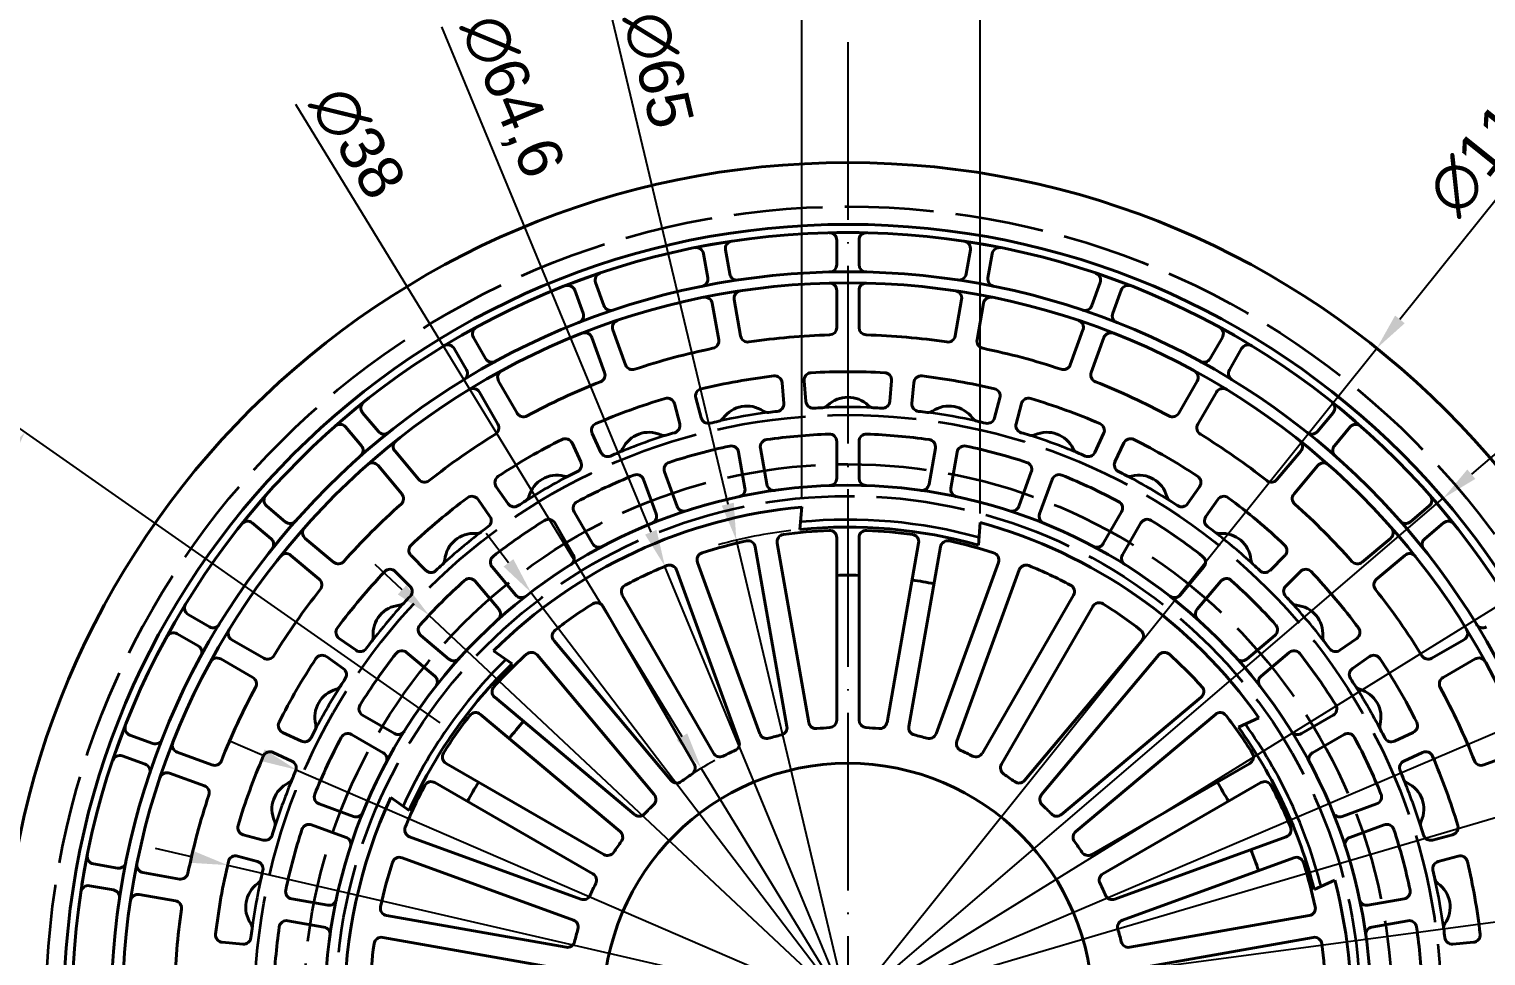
# Model space of a CAD drawing. Header units: millimetres. Extents: x 3180 to 3591, y 1531 to 1821.
# Drawn here: x 3435.6 to 3534, y 1693.2 to 1755.8 of the extents above; entities that cross this region are included whole.
import ezdxf

# ---------------------------------------------------------------- set-up
doc = ezdxf.new("R2010")
doc.units = ezdxf.units.MM
doc.linetypes.add('ACAD_ISO02W100', pattern=[15, 12, -3])
doc.linetypes.add('ACAD_ISO04W100', pattern=[30, 24, -3, 0, -3])
for name, color, linetype, lineweight in [('AM_0', 7, 'Continuous', 40), ('AM_4', 1, 'ACAD_ISO04W100', 25), ('AM_5', 3, 'Continuous', 25), ('AM_7', 4, 'Continuous', 35), ('AM_8', 40, 'ACAD_ISO02W100', 35)]:
    doc.layers.add(name, color=color, linetype=linetype, lineweight=lineweight)
doc.styles.get("Standard").update_dxf_attribs({"font": 'arial.ttf'})
doc.dimstyles.new('ISO-25', dxfattribs={"dimtxt": 3, "dimasz": 2.5, "dimexe": 1.25, "dimexo": 0.625, "dimtad": 1, "dimtxsty": 'Standard', "dimcen": 2.5, "dimadec": 0, "dimazin": 0, "dimtfac": 1, "dimtmove": 0, "dimatfit": 3, "dimfxl": 1, "dimarcsym": 0})

# ---------------------------------------------------------------- blocks, each defined once
blk = doc.blocks.new('*D16')
at = {"layer": 'AM_5', "color": 0, "lineweight": -2}
for p, q in [((3543.353, 1755.124), (3528.158, 1736.161)), ((3455.15, 1645.054), (3526.594, 1734.21)), ((3453.587, 1643.103), (3452.023, 1641.153))]:
    blk.add_line(p, q, dxfattribs=at)
at = {"layer": 'AM_5', "color": 0}
for points in [[(3527.832, 1736.422), (3528.483, 1735.901), (3526.594, 1734.21)], [(3453.261, 1643.364), (3453.912, 1642.843), (3455.15, 1645.054)]]:
    blk.add_solid(points, dxfattribs=at)
at = {"layer": 'Defpoints', "color": 0}
for p in [(3526.594, 1734.21), (3455.15, 1645.054)]:
    blk.add_point(p, dxfattribs=at)
at = {"layer": 'AM_5', "color": 0, "insert": (3536.108, 1750.043), "char_height": 3, "attachment_point": 5, "rotation": 51.29332}
blk.add_mtext('∅114,25', dxfattribs=at)
blk = doc.blocks.new('*D17')
at = {"layer": 'AM_5', "color": 0, "lineweight": -2}
for p, q in [((3548.47, 1738.975), (3532.982, 1725.707)), ((3450.66, 1655.184), (3531.084, 1724.081)), ((3448.762, 1653.557), (3446.863, 1651.931))]:
    blk.add_line(p, q, dxfattribs=at)
at = {"layer": 'AM_5', "color": 0}
for points in [[(3532.711, 1726.024), (3533.254, 1725.391), (3531.084, 1724.081)], [(3448.491, 1653.874), (3449.033, 1653.241), (3450.66, 1655.184)]]:
    blk.add_solid(points, dxfattribs=at)
at = {"layer": 'Defpoints', "color": 0}
for p in [(3531.084, 1724.081), (3450.66, 1655.184)]:
    blk.add_point(p, dxfattribs=at)
at = {"layer": 'AM_5', "color": 0, "insert": (3541.298, 1736.093), "char_height": 3, "attachment_point": 5, "rotation": 40.58606}
blk.add_mtext('∅105,9', dxfattribs=at)
blk = doc.blocks.new('*D18')
at = {"layer": 'AM_5', "color": 0, "lineweight": -2}
for p, q in [((3555.195, 1729.475), (3537.544, 1718.542)), ((3446.326, 1662.039), (3535.419, 1717.225)), ((3444.2, 1660.723), (3442.075, 1659.406))]:
    blk.add_line(p, q, dxfattribs=at)
at = {"layer": 'AM_5', "color": 0}
for points in [[(3537.324, 1718.896), (3537.763, 1718.187), (3535.419, 1717.225)], [(3443.981, 1661.077), (3444.42, 1660.369), (3446.326, 1662.039)]]:
    blk.add_solid(points, dxfattribs=at)
at = {"layer": 'Defpoints', "color": 0}
for p in [(3535.419, 1717.225), (3446.326, 1662.039)]:
    blk.add_point(p, dxfattribs=at)
at = {"layer": 'AM_5', "color": 0, "insert": (3547.666, 1727.725), "char_height": 3, "attachment_point": 5, "rotation": 31.77487}
blk.add_mtext('∅104,8', dxfattribs=at)
blk = doc.blocks.new('*D19')
at = {"layer": 'AM_5', "color": 0, "lineweight": -2}
for p, q in [((3558.87, 1718.598), (3538.942, 1710.109)), ((3445.102, 1670.135), (3536.642, 1709.129)), ((3442.802, 1669.155), (3440.502, 1668.176))]:
    blk.add_line(p, q, dxfattribs=at)
at = {"layer": 'AM_5', "color": 0}
for points in [[(3538.779, 1710.493), (3539.106, 1709.726), (3536.642, 1709.129)], [(3442.638, 1669.539), (3442.965, 1668.772), (3445.102, 1670.135)]]:
    blk.add_solid(points, dxfattribs=at)
at = {"layer": 'Defpoints', "color": 0}
for p in [(3536.642, 1709.129), (3445.102, 1670.135)]:
    blk.add_point(p, dxfattribs=at)
at = {"layer": 'AM_5', "color": 0, "insert": (3552.228, 1718.461), "char_height": 3, "attachment_point": 5, "rotation": 23.07293}
blk.add_mtext('∅99,5', dxfattribs=at)
blk = doc.blocks.new('*D20')
at = {"layer": 'AM_5', "color": 0, "lineweight": -2}
for p, q in [((3560.388, 1710.103), (3540.275, 1704.18)), ((3443.868, 1675.791), (3537.876, 1703.474)), ((3441.47, 1675.084), (3439.071, 1674.378))]:
    blk.add_line(p, q, dxfattribs=at)
at = {"layer": 'AM_5', "color": 0}
for points in [[(3540.157, 1704.58), (3540.392, 1703.78), (3537.876, 1703.474)], [(3441.352, 1675.484), (3441.587, 1674.685), (3443.868, 1675.791)]]:
    blk.add_solid(points, dxfattribs=at)
at = {"layer": 'Defpoints', "color": 0}
for p in [(3537.876, 1703.474), (3443.868, 1675.791)]:
    blk.add_point(p, dxfattribs=at)
at = {"layer": 'AM_5', "color": 0, "insert": (3555.526, 1711.007), "char_height": 3, "attachment_point": 5, "rotation": 16.4084}
blk.add_mtext('∅98', dxfattribs=at)
blk = doc.blocks.new('*D21')
at = {"layer": 'AM_5', "color": 0, "lineweight": -2}
for p, q in [((3561.642, 1699.084), (3538.45, 1695.987)), ((3445.773, 1683.609), (3535.972, 1695.656)), ((3443.295, 1683.278), (3440.817, 1682.947))]:
    blk.add_line(p, q, dxfattribs=at)
at = {"layer": 'AM_5', "color": 0}
for points in [[(3538.394, 1696.4), (3538.505, 1695.574), (3535.972, 1695.656)], [(3443.239, 1683.691), (3443.35, 1682.865), (3445.773, 1683.609)]]:
    blk.add_solid(points, dxfattribs=at)
at = {"layer": 'Defpoints', "color": 0}
for p in [(3535.972, 1695.656), (3445.773, 1683.609)]:
    blk.add_point(p, dxfattribs=at)
at = {"layer": 'AM_5', "color": 0, "insert": (3557.265, 1700.76), "char_height": 3, "attachment_point": 5, "rotation": 7.60741}
blk.add_mtext('∅91', dxfattribs=at)
blk = doc.blocks.new('*D23')
at = {"layer": 'AM_5', "color": 0, "lineweight": -2}
for p, q in [((3446.537, 1699.86), (3444.101, 1700.422)), ((3448.973, 1699.298), (3532.772, 1679.966)), ((3559.739, 1673.745), (3535.208, 1679.404))]:
    blk.add_line(p, q, dxfattribs=at)
at = {"layer": 'AM_5', "color": 0}
for points in [[(3446.63, 1700.266), (3446.443, 1699.454), (3448.973, 1699.298)], [(3535.301, 1679.81), (3535.114, 1678.998), (3532.772, 1679.966)]]:
    blk.add_solid(points, dxfattribs=at)
at = {"layer": 'Defpoints', "color": 0}
for p in [(3448.973, 1699.298), (3532.772, 1679.966)]:
    blk.add_point(p, dxfattribs=at)
at = {"layer": 'AM_5', "color": 0, "insert": (3555.951, 1676.918), "char_height": 3, "attachment_point": 5, "rotation": 347.00918}
blk.add_mtext('∅86', dxfattribs=at)
blk = doc.blocks.new('*D24')
at = {"layer": 'AM_5', "color": 0, "lineweight": -2}
for p, q in [((3451.31, 1706.733), (3449.015, 1707.725)), ((3453.605, 1705.742), (3528.139, 1673.523)), ((3557.263, 1660.934), (3530.434, 1672.531))]:
    blk.add_line(p, q, dxfattribs=at)
blk.add_arc((3490.872, 1689.632), 40.6, 334.85898, 336.70968, dxfattribs=at)
at = {"layer": 'AM_5', "color": 0}
for points in [[(3451.475, 1707.116), (3451.145, 1706.351), (3453.605, 1705.742)], [(3530.599, 1672.914), (3530.269, 1672.149), (3528.139, 1673.523)]]:
    blk.add_solid(points, dxfattribs=at)
at = {"layer": 'Defpoints', "color": 0}
for p in [(3453.605, 1705.742), (3528.139, 1673.523)]:
    blk.add_point(p, dxfattribs=at)
at = {"layer": 'AM_5', "color": 0, "insert": (3552.612, 1665.643), "char_height": 3, "attachment_point": 5, "rotation": 336.62301}
blk.add_mtext('∅81,2', dxfattribs=at)
blk = doc.blocks.new('*D26')
at = {"layer": 'AM_5', "color": 0, "lineweight": -2}
for p, q in [((3460.754, 1717.892), (3458.931, 1719.603)), ((3462.577, 1716.182), (3519.167, 1663.083)), ((3543.471, 1640.278), (3520.99, 1661.372))]:
    blk.add_line(p, q, dxfattribs=at)
blk.add_arc((3490.872, 1689.632), 38.8, 314.97695, 320.94736, dxfattribs=at)
at = {"layer": 'AM_5', "color": 0}
for points in [[(3461.039, 1718.196), (3460.469, 1717.588), (3462.577, 1716.182)], [(3521.275, 1661.676), (3520.705, 1661.068), (3519.167, 1663.083)]]:
    blk.add_solid(points, dxfattribs=at)
at = {"layer": 'Defpoints', "color": 0}
for p in [(3462.577, 1716.182), (3519.167, 1663.083)]:
    blk.add_point(p, dxfattribs=at)
at = {"layer": 'AM_5', "color": 0, "insert": (3540.68, 1646.294), "char_height": 3, "attachment_point": 5, "rotation": 316.8228}
blk.add_mtext('∅77,6', dxfattribs=at)
blk = doc.blocks.new('*D27')
at = {"layer": 'AM_5', "color": 0, "lineweight": -2}
for p, q in [((3467.944, 1719.716), (3466.429, 1721.704)), ((3469.459, 1717.728), (3512.285, 1661.537)), ((3537.03, 1629.068), (3513.8, 1659.548))]:
    blk.add_line(p, q, dxfattribs=at)
at = {"layer": 'AM_5', "color": 0}
for points in [[(3468.275, 1719.969), (3467.613, 1719.463), (3469.459, 1717.728)], [(3514.132, 1659.801), (3513.469, 1659.296), (3512.285, 1661.537)]]:
    blk.add_solid(points, dxfattribs=at)
at = {"layer": 'Defpoints', "color": 0}
for p in [(3469.459, 1717.728), (3512.285, 1661.537)]:
    blk.add_point(p, dxfattribs=at)
at = {"layer": 'AM_5', "color": 0, "insert": (3534.557, 1636.4), "char_height": 3, "attachment_point": 5, "rotation": 307.31251}
blk.add_mtext('∅70,65', dxfattribs=at)
blk = doc.blocks.new('*D64')
at = {"layer": 'AM_5', "color": 0, "lineweight": -2}
for p, q in [((3474.867, 1756.802), (3482.76, 1723.679)), ((3498.405, 1658.017), (3483.339, 1721.247)), ((3498.985, 1655.585), (3499.564, 1653.154))]:
    blk.add_line(p, q, dxfattribs=at)
blk.add_arc((3490.872, 1689.632), 32.5, 96.83025, 105.60591, dxfattribs=at)
at = {"layer": 'AM_5', "color": 0}
for points in [[(3483.165, 1723.776), (3482.354, 1723.583), (3483.339, 1721.247)], [(3499.39, 1655.682), (3498.579, 1655.489), (3498.405, 1658.017)]]:
    blk.add_solid(points, dxfattribs=at)
at = {"layer": 'Defpoints', "color": 0}
for p in [(3483.339, 1721.247), (3498.405, 1658.017)]:
    blk.add_point(p, dxfattribs=at)
at = {"layer": 'AM_5', "color": 0, "insert": (3478.071, 1753.025), "char_height": 3, "attachment_point": 5, "rotation": 283.40222}
blk.add_mtext('∅65', dxfattribs=at)
blk = doc.blocks.new('*D65')
at = {"layer": 'AM_5', "color": 0, "lineweight": -2}
for p, q in [((3463.426, 1755.923), (3477.56, 1721.785)), ((3503.228, 1659.789), (3478.516, 1719.476)), ((3504.184, 1657.479), (3505.14, 1655.169))]:
    blk.add_line(p, q, dxfattribs=at)
at = {"layer": 'AM_5', "color": 0}
for points in [[(3477.945, 1721.945), (3477.175, 1721.626), (3478.516, 1719.476)], [(3504.569, 1657.638), (3503.799, 1657.32), (3503.228, 1659.789)]]:
    blk.add_solid(points, dxfattribs=at)
at = {"layer": 'Defpoints', "color": 0}
for p in [(3478.516, 1719.476), (3503.228, 1659.789)]:
    blk.add_point(p, dxfattribs=at)
at = {"layer": 'AM_5', "color": 0, "insert": (3468.068, 1751.187), "char_height": 3, "attachment_point": 5, "rotation": 292.49056}
blk.add_mtext('∅64,6', dxfattribs=at)
blk = doc.blocks.new('*D66')
at = {"layer": 'AM_5', "color": 0, "lineweight": -2}
for p, q in [((3453.558, 1750.696), (3479.662, 1707.978)), ((3500.779, 1673.42), (3480.965, 1705.845)), ((3502.083, 1671.286), (3503.386, 1669.153))]:
    blk.add_line(p, q, dxfattribs=at)
blk.add_arc((3490.872, 1689.632), 19, 118.2094, 125.19696, dxfattribs=at)
at = {"layer": 'AM_5', "color": 0}
for points in [[(3480.017, 1708.195), (3479.306, 1707.761), (3480.965, 1705.845)], [(3502.438, 1671.504), (3501.727, 1671.069), (3500.779, 1673.42)]]:
    blk.add_solid(points, dxfattribs=at)
at = {"layer": 'Defpoints', "color": 0}
for p in [(3480.965, 1705.845), (3500.779, 1673.42)]:
    blk.add_point(p, dxfattribs=at)
at = {"layer": 'AM_5', "color": 0, "insert": (3457.769, 1748.102), "char_height": 3, "attachment_point": 5, "rotation": 301.42751}
blk.add_mtext('∅38', dxfattribs=at)
blk = doc.blocks.new('*D68')
at = {"layer": 'AM_5', "color": 0, "lineweight": -2}
for p, q in [((3463.328, 1708.919), (3434.262, 1729.271)), ((3487.941, 1656.135), (3484.849, 1620.787))]:
    blk.add_line(p, q, dxfattribs=at)
blk.add_arc((3490.872, 1689.632), 67.858, 147.11098, 262.88902, dxfattribs=at)
at = {"layer": 'AM_5', "color": 0}
for points in [[(3433.544, 1726.713), (3434.235, 1726.248), (3435.286, 1728.554)], [(3482.516, 1622.71), (3482.428, 1621.882), (3484.958, 1622.032)]]:
    blk.add_solid(points, dxfattribs=at)
at = {"layer": 'Defpoints', "color": 0}
for p in [(3463.84, 1708.56), (3490.872, 1689.632), (3490.872, 1689.632), (3423.272, 1683.718), (3487.996, 1656.758)]:
    blk.add_point(p, dxfattribs=at)
at = {"layer": 'AM_5', "color": 0, "insert": (3431.326, 1661.866), "char_height": 3, "attachment_point": 5, "rotation": 295}
blk.add_mtext('120°', dxfattribs=at)
blk = doc.blocks.new('*D69')
at = {"layer": 'AM_5', "color": 0, "lineweight": -2}
for p, q in [((3496.06, 1660.211), (3504.472, 1612.505)), ((3490.872, 1623.752), (3490.872, 1611.316)), ((3488.372, 1612.606), (3471.777, 1613.145))]:
    blk.add_line(p, q, dxfattribs=at)
for start, end in [(271.85872, 278.14128), (268.14128, 270)]:
    blk.add_arc((3490.872, 1689.632), 77.067, start, end, dxfattribs=at)
at = {"layer": 'AM_5', "color": 0}
for points in [[(3501.72, 1613.754), (3501.852, 1612.931), (3504.255, 1613.736)], [(3493.379, 1612.189), (3493.365, 1613.023), (3490.872, 1612.566)]]:
    blk.add_solid(points, dxfattribs=at)
at = {"layer": 'Defpoints', "color": 0}
for p in [(3490.872, 1754.888), (3490.872, 1689.632), (3495.951, 1660.827), (3490.872, 1624.377), (3499.819, 1613.087)]:
    blk.add_point(p, dxfattribs=at)
at = {"layer": 'AM_5', "color": 0, "insert": (3480.159, 1615.466), "char_height": 3, "attachment_point": 5, "rotation": 358.14128}
blk.add_mtext('(36x)10%%d', dxfattribs=at)
blk = doc.blocks.new('*D70')
at = {"layer": 'AM_5', "color": 0, "lineweight": -2}
for p, q in [((3487.761, 1724.115), (3487.761, 1765.465)), ((3499.815, 1723.06), (3499.815, 1765.465)), ((3490.261, 1764.215), (3497.315, 1764.215))]:
    blk.add_line(p, q, dxfattribs=at)
at = {"layer": 'AM_5', "color": 0}
for points in [[(3490.261, 1764.632), (3490.261, 1763.798), (3487.761, 1764.215)], [(3497.315, 1764.632), (3497.315, 1763.798), (3499.815, 1764.215)]]:
    blk.add_solid(points, dxfattribs=at)
at = {"layer": 'Defpoints', "color": 0}
for p in [(3499.815, 1764.215), (3487.761, 1723.49), (3499.815, 1722.435)]:
    blk.add_point(p, dxfattribs=at)
at = {"layer": 'AM_5', "color": 0, "insert": (3493.788, 1766.807), "char_height": 3, "attachment_point": 5}
blk.add_mtext('(5x)12.05', dxfattribs=at)

msp = doc.modelspace()

# ---------------------------------------------------------------- linework, layer by layer
at = {"layer": 'AM_0'}
for p, q in [((3491.622, 1742.032), (3490.122, 1742.032)), ((3482.512, 1741.366), (3481.034, 1741.106)), ((3481.124, 1740.599), (3481.41, 1738.973)), ((3482.601, 1740.859), (3482.888, 1739.234)), ((3490.122, 1741.517), (3490.122, 1739.867)), ((3491.622, 1741.517), (3491.622, 1739.867)), ((3499.143, 1740.859), (3498.857, 1739.234)), ((3500.71, 1741.106), (3499.233, 1741.366)), ((3500.62, 1740.599), (3500.334, 1738.973)), ((3473.655, 1739.129), (3472.245, 1738.616)), ((3473.831, 1738.645), (3474.396, 1737.094)), ((3507.913, 1738.645), (3507.348, 1737.094)), ((3509.499, 1738.616), (3508.089, 1739.129)), ((3472.422, 1738.132), (3472.986, 1736.581)), ((3490.122, 1738.116), (3490.122, 1735.615)), ((3491.622, 1738.116), (3491.622, 1735.615)), ((3509.323, 1738.132), (3508.758, 1736.581)), ((3481.714, 1737.249), (3482.149, 1734.786)), ((3483.192, 1737.51), (3483.626, 1735.047)), ((3498.553, 1737.51), (3498.118, 1735.047)), ((3500.03, 1737.249), (3499.596, 1734.786)), ((3465.322, 1735.387), (3464.023, 1734.637)), ((3465.579, 1734.941), (3466.404, 1733.512)), ((3473.585, 1734.936), (3474.44, 1732.586)), ((3474.994, 1735.449), (3475.85, 1733.099)), ((3506.75, 1735.449), (3505.894, 1733.099)), ((3508.159, 1734.936), (3507.304, 1732.586)), ((3516.165, 1734.941), (3515.34, 1733.512)), ((3517.722, 1734.637), (3516.423, 1735.387)), ((3464.28, 1734.191), (3465.105, 1732.762)), ((3517.464, 1734.191), (3516.639, 1732.762)), ((3467.28, 1731.996), (3468.53, 1729.83)), ((3486.422, 1731.887), (3486.544, 1730.492)), ((3487.917, 1732.018), (3488.039, 1730.622)), ((3493.827, 1732.018), (3493.705, 1730.622)), ((3495.322, 1731.887), (3495.2, 1730.492)), ((3514.464, 1731.996), (3513.214, 1729.83)), ((3465.981, 1731.246), (3467.231, 1729.08)), ((3480.601, 1730.86), (3480.964, 1729.508)), ((3501.143, 1730.86), (3500.78, 1729.508)), ((3515.764, 1731.246), (3514.513, 1729.08)), ((3457.765, 1730.255), (3456.615, 1729.291)), ((3458.096, 1729.861), (3459.157, 1728.596)), ((3479.153, 1730.472), (3479.515, 1729.119)), ((3502.592, 1730.472), (3502.229, 1729.119)), ((3523.649, 1729.861), (3522.588, 1728.596)), ((3525.129, 1729.291), (3523.98, 1730.255)), ((3456.947, 1728.896), (3458.007, 1727.632)), ((3524.798, 1728.896), (3523.737, 1727.632)), ((3472.239, 1727.817), (3472.831, 1726.547)), ((3473.598, 1728.451), (3474.19, 1727.181)), ((3490.122, 1727.912), (3490.122, 1725.435)), ((3491.622, 1727.912), (3491.622, 1725.435)), ((3508.146, 1728.451), (3507.554, 1727.181)), ((3509.505, 1727.817), (3508.913, 1726.547)), ((3460.282, 1727.255), (3461.889, 1725.339)), ((3483.486, 1727.2), (3483.916, 1724.761)), ((3484.963, 1727.461), (3485.394, 1725.022)), ((3496.781, 1727.461), (3496.351, 1725.022)), ((3498.258, 1727.2), (3497.828, 1724.761)), ((3521.462, 1727.255), (3519.855, 1725.339)), ((3459.133, 1726.291), (3460.74, 1724.375)), ((3478.484, 1725.86), (3479.331, 1723.533)), ((3503.26, 1725.86), (3502.413, 1723.533)), ((3522.611, 1726.291), (3521.004, 1724.375)), ((3467.12, 1724.861), (3467.923, 1723.714)), ((3477.075, 1725.347), (3477.922, 1723.02)), ((3504.669, 1725.347), (3503.822, 1723.02)), ((3514.624, 1724.861), (3513.821, 1723.714)), ((3451.213, 1723.889), (3450.249, 1722.74)), ((3465.891, 1724.001), (3466.695, 1722.854)), ((3515.853, 1724.001), (3515.05, 1722.854)), ((3531.495, 1722.74), (3530.531, 1723.889)), ((3451.608, 1723.558), (3452.872, 1722.497)), ((3472.382, 1723.159), (3473.62, 1721.014)), ((3487.761, 1723.49), (3487.628, 1721.97)), ((3509.363, 1723.159), (3508.124, 1721.014)), ((3530.136, 1723.558), (3528.872, 1722.497)), ((3450.644, 1722.409), (3451.908, 1721.348)), ((3471.083, 1722.409), (3472.321, 1720.264)), ((3499.815, 1722.435), (3499.682, 1720.915)), ((3510.662, 1722.409), (3509.423, 1720.264)), ((3531.1, 1722.409), (3529.836, 1721.348)), ((3454.213, 1721.372), (3456.129, 1719.764)), ((3486.093, 1721.055), (3488.232, 1708.927)), ((3490.122, 1721.408), (3490.122, 1709.092)), ((3491.622, 1721.408), (3491.622, 1709.092)), ((3495.651, 1721.055), (3493.513, 1708.927)), ((3527.531, 1721.372), (3525.615, 1719.764)), ((3453.249, 1720.223), (3455.165, 1718.615)), ((3461.363, 1720.202), (3462.354, 1719.211)), ((3484.616, 1720.795), (3486.754, 1708.666)), ((3497.128, 1720.795), (3494.99, 1708.666)), ((3520.381, 1720.202), (3519.39, 1719.211)), ((3528.495, 1720.223), (3526.579, 1718.615)), ((3460.303, 1719.141), (3461.293, 1718.151)), ((3466.841, 1719.438), (3468.433, 1717.541)), ((3479.299, 1719.235), (3483.512, 1707.662)), ((3480.709, 1719.748), (3484.921, 1708.175)), ((3501.035, 1719.748), (3496.823, 1708.175)), ((3502.445, 1719.235), (3498.233, 1707.662)), ((3514.903, 1719.438), (3513.311, 1717.541)), ((3521.441, 1719.141), (3520.451, 1718.151)), ((3465.692, 1718.474), (3467.284, 1716.577)), ((3516.052, 1718.474), (3514.46, 1716.577)), ((3475.634, 1717.526), (3481.792, 1706.86)), ((3506.11, 1717.526), (3499.953, 1706.86)), ((3445.867, 1716.482), (3445.117, 1715.183)), ((3446.313, 1716.224), (3447.743, 1715.399)), ((3474.335, 1716.776), (3480.493, 1706.11)), ((3507.409, 1716.776), (3501.252, 1706.11)), ((3445.563, 1714.925), (3446.993, 1714.1)), ((3449.259, 1714.524), (3451.425, 1713.273)), ((3456.503, 1714.613), (3457.651, 1713.81)), ((3462.03, 1714.813), (3463.927, 1713.221)), ((3471.022, 1714.456), (3478.938, 1705.022)), ((3510.722, 1714.456), (3502.806, 1705.022)), ((3519.714, 1714.813), (3517.817, 1713.221)), ((3525.241, 1714.613), (3524.093, 1713.81)), ((3532.485, 1714.524), (3530.32, 1713.273)), ((3448.509, 1713.225), (3450.675, 1711.974)), ((3455.643, 1713.384), (3456.79, 1712.581)), ((3461.066, 1713.664), (3462.963, 1712.072)), ((3466.936, 1713.779), (3468.185, 1712.904)), ((3469.873, 1713.492), (3477.789, 1704.057)), ((3511.871, 1713.492), (3503.955, 1704.057)), ((3520.678, 1713.664), (3518.781, 1712.072)), ((3526.101, 1713.384), (3524.954, 1712.581)), ((3533.235, 1713.225), (3531.07, 1711.974)), ((3467.013, 1710.632), (3476.447, 1702.715)), ((3514.731, 1710.632), (3505.297, 1702.715)), ((3458.096, 1709.422), (3460.241, 1708.183)), ((3466.049, 1709.483), (3475.483, 1701.566)), ((3515.696, 1709.483), (3506.261, 1701.566)), ((3518.638, 1709.255), (3517.255, 1708.61)), ((3523.648, 1709.422), (3521.504, 1708.183)), ((3441.889, 1708.259), (3441.376, 1706.849)), ((3452.688, 1708.266), (3453.957, 1707.674)), ((3529.057, 1708.266), (3527.787, 1707.674)), ((3442.373, 1708.083), (3443.924, 1707.518)), ((3457.346, 1708.123), (3459.491, 1706.884)), ((3524.398, 1708.123), (3522.254, 1706.884)), ((3441.86, 1706.673), (3443.411, 1706.109)), ((3445.569, 1706.92), (3447.919, 1706.064)), ((3452.054, 1706.906), (3453.323, 1706.314)), ((3463.729, 1706.169), (3474.394, 1700.012)), ((3518.015, 1706.169), (3507.35, 1700.012)), ((3529.69, 1706.906), (3528.421, 1706.314)), ((3536.176, 1706.92), (3533.825, 1706.064)), ((3445.056, 1705.51), (3447.406, 1704.655)), ((3462.979, 1704.87), (3473.644, 1698.713)), ((3518.765, 1704.87), (3508.1, 1698.713)), ((3455.157, 1703.43), (3457.485, 1702.582)), ((3459.995, 1703.867), (3461.245, 1702.992)), ((3526.587, 1703.43), (3524.26, 1702.582)), ((3450.032, 1701.352), (3451.385, 1700.989)), ((3454.644, 1702.02), (3456.972, 1701.173)), ((3527.1, 1702.02), (3524.773, 1701.173)), ((3531.712, 1701.352), (3530.359, 1700.989)), ((3461.269, 1701.205), (3472.842, 1696.993)), ((3520.475, 1701.205), (3508.902, 1696.993)), ((3439.398, 1699.47), (3439.138, 1697.993)), ((3439.906, 1699.381), (3441.531, 1699.094)), ((3449.644, 1699.903), (3450.997, 1699.54)), ((3460.756, 1699.795), (3472.329, 1695.583)), ((3520.988, 1699.795), (3509.415, 1695.583)), ((3532.1, 1699.903), (3530.747, 1699.54)), ((3443.255, 1698.79), (3445.718, 1698.356)), ((3523.752, 1698.289), (3522.369, 1697.644)), ((3439.645, 1697.903), (3441.271, 1697.617)), ((3442.995, 1697.313), (3445.457, 1696.879)), ((3453.304, 1697.018), (3455.743, 1696.588)), ((3528.44, 1697.018), (3526.001, 1696.588)), ((3453.043, 1695.541), (3455.483, 1695.111)), ((3459.71, 1695.889), (3471.838, 1693.75)), ((3522.035, 1695.889), (3509.906, 1693.75)), ((3528.701, 1695.541), (3526.262, 1695.111)), ((3459.449, 1694.411), (3471.578, 1692.273)), ((3522.295, 1694.411), (3510.167, 1692.273)), ((3448.617, 1694.082), (3450.013, 1693.96)), ((3533.127, 1694.082), (3531.731, 1693.96))]:
    msp.add_line(p, q, dxfattribs=at)
for radius in [57.125, 52.95, 52.4, 49.75, 49, 35.325, 16.542]:
    msp.add_circle((3490.872, 1689.632), radius, dxfattribs=at)
for centre, radius, start, end in [((3489.622, 1741.517), 0.5, 0, 91.38009), ((3492.122, 1741.517), 0.5, 88.61991, 180), ((3480.631, 1740.512), 0.5, 10, 101.38009), ((3483.093, 1740.946), 0.5, 98.61991, 190), ((3498.651, 1740.946), 0.5, 350, 81.38009), ((3501.113, 1740.512), 0.5, 78.61991, 170), ((3489.622, 1739.867), 0.5, 271.42542, 0), ((3492.122, 1739.867), 0.5, 180, 268.57458), ((3474.301, 1738.816), 0.5, 108.61991, 200), ((3480.918, 1738.886), 0.5, 281.42542, 10), ((3483.38, 1739.321), 0.5, 190, 278.57458), ((3498.364, 1739.321), 0.5, 261.42542, 350), ((3500.826, 1738.886), 0.5, 170, 258.57458), ((3507.443, 1738.816), 0.5, 340, 71.38009), ((3471.952, 1737.961), 0.5, 20, 111.38009), ((3481.222, 1737.163), 0.5, 10, 101.47686), ((3483.684, 1737.597), 0.5, 98.52314, 190), ((3489.622, 1738.116), 0.5, 0, 91.47686), ((3492.122, 1738.116), 0.5, 88.52314, 180), ((3498.06, 1737.597), 0.5, 350, 81.47686), ((3500.522, 1737.163), 0.5, 78.52314, 170), ((3509.792, 1737.961), 0.5, 68.61991, 160), ((3474.865, 1737.265), 0.5, 200, 288.57458), ((3506.879, 1737.265), 0.5, 251.42542, 340), ((3472.516, 1736.41), 0.5, 291.42542, 20), ((3475.464, 1735.62), 0.5, 108.52314, 200), ((3506.28, 1735.62), 0.5, 340, 71.47686), ((3509.228, 1736.41), 0.5, 160, 248.57458), ((3466.012, 1735.191), 0.5, 118.61991, 210), ((3473.115, 1734.765), 0.5, 20, 111.47686), ((3481.656, 1734.7), 0.5, 281.55714, 10), ((3484.118, 1735.134), 0.5, 190, 278.44286), ((3490.872, 1689.632), 45.5, 91.55714, 98.44286), ((3489.622, 1735.615), 0.5, 271.55714, 0), ((3492.122, 1735.615), 0.5, 180, 268.44286), ((3490.872, 1689.632), 45.5, 81.55714, 88.44286), ((3497.626, 1735.134), 0.5, 261.55714, 350), ((3500.088, 1734.7), 0.5, 170, 258.44286), ((3508.629, 1734.765), 0.5, 68.52314, 160), ((3515.732, 1735.191), 0.5, 330, 61.38009), ((3463.847, 1733.941), 0.5, 30, 121.38009), ((3490.872, 1689.632), 45.5, 101.55714, 108.44286), ((3490.872, 1689.632), 45.5, 71.55714, 78.44286), ((3517.897, 1733.941), 0.5, 58.61991, 150), ((3464.672, 1732.512), 0.5, 301.42542, 30), ((3466.837, 1733.762), 0.5, 210, 298.57458), ((3476.32, 1733.27), 0.5, 200, 288.44286), ((3505.425, 1733.27), 0.5, 251.55714, 340), ((3514.907, 1733.762), 0.5, 241.42542, 330), ((3517.072, 1732.512), 0.5, 150, 238.57458), ((3467.713, 1732.246), 0.5, 118.52314, 210), ((3490.872, 1689.632), 45.5, 111.55714, 118.44286), ((3473.97, 1732.415), 0.5, 291.55714, 20), ((3490.872, 1689.632), 43, 96.68541, 103.31459), ((3485.924, 1731.843), 0.5, 5, 96.68541), ((3488.415, 1732.061), 0.5, 93.31459, 185), ((3490.872, 1689.632), 43, 86.68541, 93.31459), ((3493.329, 1732.061), 0.5, 355, 86.68541), ((3495.82, 1731.843), 0.5, 83.31459, 175), ((3490.872, 1689.632), 43, 76.68541, 83.31459), ((3507.774, 1732.415), 0.5, 160, 248.44286), ((3490.872, 1689.632), 45.5, 61.55714, 68.44286), ((3514.031, 1732.246), 0.5, 330, 61.47686), ((3465.548, 1730.996), 0.5, 30, 121.47686), ((3490.872, 1689.632), 43, 106.68541, 113.31459), ((3478.67, 1730.343), 0.5, 15, 106.68541), ((3481.084, 1730.99), 0.5, 103.31459, 195), ((3490.872, 1728.955), 1.952, 45.2303, 134.7697), ((3500.66, 1730.99), 0.5, 345, 76.68541), ((3503.075, 1730.343), 0.5, 73.31459, 165), ((3490.872, 1689.632), 43, 66.68541, 73.31459), ((3516.197, 1730.996), 0.5, 58.52314, 150), ((3458.479, 1730.182), 0.5, 128.61991, 220), ((3468.963, 1730.08), 0.5, 210, 298.44286), ((3484.044, 1728.358), 1.952, 55.2303, 144.7697), ((3485.442, 1730.372), 0.5, 235.2303, 277.59169), ((3490.872, 1689.632), 40.6, 96.74284, 97.59169), ((3486.046, 1730.448), 0.5, 276.74284, 5), ((3488.537, 1730.666), 0.5, 185, 273.25716), ((3490.872, 1689.632), 40.6, 92.40831, 93.25716), ((3489.145, 1730.696), 0.5, 272.40831, 314.7697), ((3492.599, 1730.696), 0.5, 225.2303, 267.59169), ((3490.872, 1689.632), 40.6, 86.74284, 87.59169), ((3493.207, 1730.666), 0.5, 266.74284, 355), ((3495.698, 1730.448), 0.5, 175, 263.25716), ((3490.872, 1689.632), 40.6, 82.40831, 83.25716), ((3496.302, 1730.372), 0.5, 262.40831, 304.7697), ((3497.7, 1728.358), 1.952, 35.2303, 124.7697), ((3512.781, 1730.08), 0.5, 241.55714, 330), ((3523.266, 1730.182), 0.5, 320, 51.38009), ((3456.564, 1728.575), 0.5, 40, 131.38009), ((3466.798, 1728.83), 0.5, 301.55714, 30), ((3474.051, 1728.662), 0.5, 113.31459, 205), ((3479.032, 1728.99), 0.5, 286.74284, 15), ((3481.447, 1729.637), 0.5, 195, 283.25716), ((3490.872, 1689.632), 40.6, 102.40831, 103.25716), ((3482.041, 1729.772), 0.5, 282.40831, 324.7697), ((3499.704, 1729.772), 0.5, 215.2303, 257.59169), ((3490.872, 1689.632), 40.6, 76.74284, 77.59169), ((3500.297, 1729.637), 0.5, 256.74284, 345), ((3502.712, 1728.99), 0.5, 165, 253.25716), ((3507.693, 1728.662), 0.5, 335, 66.68541), ((3514.946, 1728.83), 0.5, 150, 238.44286), ((3525.181, 1728.575), 0.5, 48.61991, 140), ((3459.54, 1728.918), 0.5, 220, 308.57458), ((3460.665, 1727.577), 0.5, 128.52314, 220), ((3490.872, 1689.632), 45.5, 121.55714, 128.44286), ((3490.872, 1689.632), 43, 116.68541, 123.31459), ((3471.786, 1727.605), 0.5, 25, 116.68541), ((3477.423, 1726.584), 1.952, 65.2303, 154.7697), ((3478.45, 1728.81), 0.5, 245.2303, 287.59169), ((3490.872, 1689.632), 40.6, 106.74284, 107.59169), ((3485.456, 1727.548), 0.5, 98.12972, 190), ((3490.872, 1689.632), 38.8, 91.87028, 98.12972), ((3489.622, 1727.912), 0.5, 0, 91.87028), ((3492.122, 1727.912), 0.5, 88.12972, 180), ((3490.872, 1689.632), 38.8, 81.87028, 88.12972), ((3496.288, 1727.548), 0.5, 350, 81.87028), ((3490.872, 1689.632), 40.6, 72.40831, 73.25716), ((3503.294, 1728.81), 0.5, 252.40831, 294.7697), ((3504.321, 1726.584), 1.952, 25.2303, 114.7697), ((3509.958, 1727.605), 0.5, 63.31459, 155), ((3490.872, 1689.632), 43, 56.68541, 63.31459), ((3490.872, 1689.632), 45.5, 51.55714, 58.44286), ((3521.079, 1727.577), 0.5, 320, 51.47686), ((3522.205, 1728.918), 0.5, 231.42542, 320), ((3457.624, 1727.311), 0.5, 311.42542, 40), ((3474.643, 1727.393), 0.5, 205, 293.25716), ((3490.872, 1689.632), 40.6, 112.40831, 113.25716), ((3475.205, 1727.629), 0.5, 292.40831, 334.7697), ((3490.872, 1689.632), 38.8, 101.87028, 108.12972), ((3482.994, 1727.114), 0.5, 10, 101.87028), ((3498.75, 1727.114), 0.5, 78.12972, 170), ((3490.872, 1689.632), 38.8, 71.87028, 78.12972), ((3506.54, 1727.629), 0.5, 205.2303, 247.59169), ((3490.872, 1689.632), 40.6, 66.74284, 67.59169), ((3507.101, 1727.393), 0.5, 246.74284, 335), ((3524.12, 1727.311), 0.5, 140, 228.57458), ((3458.75, 1725.97), 0.5, 40, 131.47686), ((3490.872, 1689.632), 40.6, 116.74284, 117.59169), ((3472.378, 1726.336), 0.5, 296.74284, 25), ((3478.954, 1726.031), 0.5, 108.12972, 200), ((3502.79, 1726.031), 0.5, 340, 71.87028), ((3509.367, 1726.336), 0.5, 155, 243.25716), ((3490.872, 1689.632), 40.6, 62.40831, 63.25716), ((3522.994, 1725.97), 0.5, 48.52314, 140), ((3462.272, 1725.661), 0.5, 220, 308.44286), ((3467.53, 1725.148), 0.5, 123.31459, 215), ((3471.211, 1723.687), 1.952, 75.2303, 164.7697), ((3471.836, 1726.058), 0.5, 255.2303, 297.59169), ((3490.872, 1689.632), 38.8, 111.87028, 118.12972), ((3476.605, 1725.176), 0.5, 20, 111.87028), ((3485.886, 1725.109), 0.5, 190, 278.00044), ((3489.622, 1725.435), 0.5, 271.99956, 0), ((3492.122, 1725.435), 0.5, 180, 268.00044), ((3495.858, 1725.109), 0.5, 261.99956, 350), ((3505.139, 1725.176), 0.5, 68.12972, 160), ((3490.872, 1689.632), 38.8, 61.87028, 68.12972), ((3509.908, 1726.058), 0.5, 242.40831, 284.7697), ((3510.533, 1723.687), 1.952, 15.2303, 104.7697), ((3514.215, 1725.148), 0.5, 325, 56.68541), ((3519.472, 1725.661), 0.5, 231.55714, 320), ((3451.929, 1723.941), 0.5, 138.61991, 230), ((3460.357, 1724.054), 0.5, 311.55714, 40), ((3490.872, 1689.632), 43, 126.68541, 133.31459), ((3465.482, 1723.714), 0.5, 35, 126.68541), ((3490.872, 1689.632), 40.6, 122.40831, 123.25716), ((3468.845, 1724.331), 0.5, 302.40831, 344.7697), ((3483.424, 1724.674), 0.5, 281.99956, 10), ((3498.32, 1724.674), 0.5, 170, 258.00044), ((3512.9, 1724.331), 0.5, 195.2303, 237.59169), ((3490.872, 1689.632), 40.6, 56.74284, 57.59169), ((3516.262, 1723.714), 0.5, 53.31459, 145), ((3490.872, 1689.632), 43, 46.68541, 53.31459), ((3521.387, 1724.054), 0.5, 140, 228.44286), ((3529.815, 1723.941), 0.5, 310, 41.38009), ((3490.872, 1689.632), 45.5, 131.55714, 138.44286), ((3490.872, 1689.632), 34, 95.24986, 134.75014), ((3468.333, 1724.001), 0.5, 215, 303.25716), ((3472.815, 1723.409), 0.5, 118.12972, 210), ((3477.452, 1722.849), 0.5, 291.99956, 20), ((3479.801, 1723.704), 0.5, 200, 288.00044), ((3501.943, 1723.704), 0.5, 251.99956, 340), ((3504.292, 1722.849), 0.5, 160, 248.00044), ((3508.93, 1723.409), 0.5, 330, 61.87028), ((3513.411, 1724.001), 0.5, 236.74284, 325), ((3490.872, 1689.632), 45.5, 41.55714, 48.44286), ((3450.322, 1722.026), 0.5, 50, 141.38009), ((3453.194, 1722.88), 0.5, 230, 318.57458), ((3454.535, 1721.755), 0.5, 138.52314, 230), ((3490.872, 1689.632), 40.6, 126.74284, 127.59169), ((3466.285, 1722.567), 0.5, 306.74284, 35), ((3490.872, 1689.632), 38.8, 121.87028, 128.12972), ((3470.65, 1722.159), 0.5, 30, 121.87028), ((3490.872, 1689.632), 32.3, 92.25277, 97.74723), ((3490.872, 1689.632), 32.5, 74.27159, 95.72841), ((3489.622, 1721.408), 0.5, 0, 92.25277), ((3492.122, 1721.408), 0.5, 87.74723, 180), ((3490.872, 1689.632), 32.3, 82.25277, 87.74723), ((3490.872, 1689.632), 34, 35.24986, 74.75014), ((3511.095, 1722.159), 0.5, 58.12972, 150), ((3490.872, 1689.632), 38.8, 51.87028, 58.12972), ((3515.459, 1722.567), 0.5, 145, 233.25716), ((3490.872, 1689.632), 40.6, 52.40831, 53.25716), ((3527.209, 1721.755), 0.5, 310, 41.47686), ((3528.55, 1722.88), 0.5, 221.42542, 310), ((3531.422, 1722.026), 0.5, 38.61991, 130), ((3451.587, 1720.965), 0.5, 321.42542, 50), ((3461.717, 1720.555), 0.5, 133.31459, 225), ((3465.596, 1719.755), 1.952, 85.2303, 174.7697), ((3465.8, 1722.199), 0.5, 265.2303, 307.59169), ((3474.053, 1721.264), 0.5, 210, 298.00044), ((3490.872, 1689.632), 32.3, 102.25277, 107.74723), ((3484.123, 1720.708), 0.5, 10, 102.25277), ((3486.585, 1721.142), 0.5, 97.74723, 190), ((3495.159, 1721.142), 0.5, 350, 82.25277), ((3497.621, 1720.708), 0.5, 77.74723, 170), ((3490.872, 1689.632), 32.3, 72.25277, 77.74723), ((3507.691, 1721.264), 0.5, 241.99956, 330), ((3515.944, 1722.199), 0.5, 232.40831, 274.7697), ((3516.148, 1719.755), 1.952, 5.2303, 94.7697), ((3520.027, 1720.555), 0.5, 315, 46.68541), ((3530.157, 1720.965), 0.5, 130, 218.57458), ((3452.928, 1719.84), 0.5, 50, 141.47686), ((3467.224, 1719.76), 0.5, 128.12972, 220), ((3471.888, 1720.014), 0.5, 301.99956, 30), ((3481.179, 1719.919), 0.5, 107.74723, 200), ((3500.565, 1719.919), 0.5, 340, 72.25277), ((3509.856, 1720.014), 0.5, 150, 238.00044), ((3514.52, 1719.76), 0.5, 320, 51.87028), ((3528.816, 1719.84), 0.5, 38.52314, 130), ((3456.451, 1720.147), 0.5, 230, 318.44286), ((3490.872, 1689.632), 43, 136.68541, 143.31459), ((3459.949, 1718.787), 0.5, 45, 136.68541), ((3462.707, 1719.565), 0.5, 225, 313.25716), ((3490.872, 1689.632), 40.6, 132.40831, 133.25716), ((3463.154, 1719.979), 0.5, 312.40831, 354.7697), ((3490.872, 1689.632), 32.3, 112.25277, 117.74723), ((3478.83, 1719.064), 0.5, 20, 112.25277), ((3502.915, 1719.064), 0.5, 67.74723, 160), ((3490.872, 1689.632), 32.3, 62.25277, 67.74723), ((3518.59, 1719.979), 0.5, 185.2303, 227.59169), ((3490.872, 1689.632), 40.6, 46.74284, 47.59169), ((3519.037, 1719.565), 0.5, 226.74284, 315), ((3521.795, 1718.787), 0.5, 43.31459, 135), ((3490.872, 1689.632), 43, 36.68541, 43.31459), ((3525.294, 1720.147), 0.5, 221.55714, 310), ((3454.844, 1718.232), 0.5, 321.55714, 50), ((3460.94, 1717.797), 0.5, 316.74284, 45), ((3490.872, 1689.632), 38.8, 131.87028, 138.12972), ((3465.309, 1718.153), 0.5, 40, 131.87028), ((3476.067, 1717.776), 0.5, 117.74723, 210), ((3490.872, 1689.632), 29.25, 88.53072, 91.46928), ((3490.872, 1689.632), 29.25, 78.53072, 81.46928), ((3505.677, 1717.776), 0.5, 330, 62.25277), ((3516.436, 1718.153), 0.5, 48.12972, 140), ((3490.872, 1689.632), 38.8, 41.87028, 48.12972), ((3520.805, 1717.797), 0.5, 135, 223.25716), ((3526.901, 1718.232), 0.5, 130, 218.44286), ((3490.872, 1689.632), 45.5, 141.55714, 148.44286), ((3460.526, 1717.35), 0.5, 275.2303, 317.59169), ((3490.872, 1689.632), 40.6, 136.74284, 137.59169), ((3468.816, 1717.863), 0.5, 220, 308.00044), ((3473.902, 1716.526), 0.5, 30, 122.25277), ((3507.842, 1716.526), 0.5, 57.74723, 150), ((3512.928, 1717.863), 0.5, 231.99956, 320), ((3490.872, 1689.632), 40.6, 42.40831, 43.25716), ((3521.219, 1717.35), 0.5, 222.40831, 264.7697), ((3490.872, 1689.632), 45.5, 31.55714, 38.44286), ((3446.563, 1716.657), 0.5, 148.61991, 240), ((3460.749, 1714.908), 1.952, 95.2303, 184.7697), ((3466.901, 1716.256), 0.5, 311.99956, 40), ((3490.872, 1689.632), 32.3, 122.25277, 127.74723), ((3490.872, 1689.632), 32.3, 52.25277, 57.74723), ((3514.843, 1716.256), 0.5, 140, 228.00044), ((3520.995, 1714.908), 1.952, 355.2303, 84.7697), ((3447.993, 1715.832), 0.5, 240, 328.57458), ((3449.509, 1714.957), 0.5, 148.52314, 240), ((3456.79, 1715.023), 0.5, 143.31459, 235), ((3462.351, 1715.196), 0.5, 138.12972, 230), ((3471.405, 1714.777), 0.5, 127.74723, 220), ((3510.339, 1714.777), 0.5, 320, 52.25277), ((3519.393, 1715.196), 0.5, 310, 41.87028), ((3524.954, 1715.023), 0.5, 305, 36.68541), ((3532.235, 1714.957), 0.5, 300, 31.47686), ((3533.751, 1715.832), 0.5, 211.42542, 300), ((3445.313, 1714.492), 0.5, 60, 151.38009), ((3446.743, 1713.667), 0.5, 331.42542, 60), ((3490.872, 1689.632), 40.6, 142.40831, 143.25716), ((3458.305, 1714.705), 0.5, 322.40831, 4.7697), ((3523.439, 1714.705), 0.5, 175.2303, 217.59169), ((3490.872, 1689.632), 40.6, 36.74284, 37.59169), ((3448.259, 1712.792), 0.5, 60, 151.47686), ((3451.675, 1713.706), 0.5, 240, 328.44286), ((3490.872, 1689.632), 43, 146.68541, 153.31459), ((3455.356, 1712.975), 0.5, 55, 146.68541), ((3457.937, 1714.219), 0.5, 235, 323.25716), ((3490.872, 1689.632), 38.8, 141.87028, 148.12972), ((3460.744, 1713.281), 0.5, 50, 141.87028), ((3464.249, 1713.604), 0.5, 230, 318.00044), ((3490.872, 1689.632), 32.3, 132.25277, 137.74723), ((3469.49, 1713.17), 0.5, 40, 132.25277), ((3512.254, 1713.17), 0.5, 47.74723, 140), ((3490.872, 1689.632), 32.3, 42.25277, 47.74723), ((3517.495, 1713.604), 0.5, 221.99956, 310), ((3521, 1713.281), 0.5, 38.12972, 130), ((3490.872, 1689.632), 38.8, 31.87028, 38.12972), ((3523.807, 1714.219), 0.5, 216.74284, 305), ((3526.388, 1712.975), 0.5, 33.31459, 125), ((3490.872, 1689.632), 43, 26.68541, 33.31459), ((3530.07, 1713.706), 0.5, 211.55714, 300), ((3533.485, 1712.792), 0.5, 28.52314, 120), ((3456.504, 1712.171), 0.5, 326.74284, 55), ((3490.872, 1689.632), 32.5, 134.27159, 155.72841), ((3462.642, 1711.689), 0.5, 321.99956, 50), ((3519.102, 1711.689), 0.5, 130, 218.00044), ((3525.241, 1712.171), 0.5, 125, 213.25716), ((3490.872, 1689.632), 45.5, 151.55714, 158.44286), ((3450.425, 1711.541), 0.5, 331.55714, 60), ((3456.818, 1709.294), 1.952, 105.2303, 194.7697), ((3456.173, 1711.66), 0.5, 285.2303, 327.59169), ((3490.872, 1689.632), 40.6, 146.74284, 147.59169), ((3467.334, 1711.015), 0.5, 137.74723, 230), ((3514.41, 1711.015), 0.5, 310, 42.25277), ((3490.872, 1689.632), 40.6, 32.40831, 33.25716), ((3525.571, 1711.66), 0.5, 212.40831, 254.7697), ((3524.927, 1709.294), 1.952, 345.2303, 74.7697), ((3531.32, 1711.541), 0.5, 120, 208.44286), ((3490.872, 1689.632), 45.5, 21.55714, 28.44286), ((3458.346, 1709.855), 0.5, 148.12972, 240), ((3523.398, 1709.855), 0.5, 300, 31.87028), ((3490.872, 1689.632), 32.3, 142.25277, 147.74723), ((3465.727, 1709.1), 0.5, 50, 142.25277), ((3516.017, 1709.1), 0.5, 37.74723, 130), ((3490.872, 1689.632), 32.3, 32.25277, 37.74723), ((3442.544, 1708.553), 0.5, 158.61991, 250), ((3452.899, 1708.719), 0.5, 153.31459, 245), ((3490.872, 1689.632), 40.6, 152.40831, 153.25716), ((3454.446, 1708.668), 0.5, 332.40831, 14.7697), ((3457.096, 1707.69), 0.5, 60, 151.87028), ((3460.491, 1708.616), 0.5, 240, 328.00044), ((3490.872, 1689.632), 29.25, 138.53072, 141.46928), ((3485.391, 1708.346), 0.5, 200, 286.32467), ((3486.262, 1708.579), 0.5, 283.67533, 10), ((3488.724, 1709.014), 0.5, 190, 276.32467), ((3490.872, 1689.632), 19, 93.67533, 96.32467), ((3489.622, 1709.092), 0.5, 273.67533, 360), ((3492.122, 1709.092), 0.5, 180, 266.32467), ((3490.872, 1689.632), 19, 83.67533, 86.32467), ((3493.02, 1709.014), 0.5, 263.67533, 350), ((3495.482, 1708.579), 0.5, 170, 256.32467), ((3496.353, 1708.346), 0.5, 253.67533, 340), ((3490.872, 1689.632), 32.5, 14.27159, 35.72841), ((3521.254, 1708.616), 0.5, 211.99956, 300), ((3524.648, 1707.69), 0.5, 28.12972, 120), ((3527.298, 1708.668), 0.5, 165.2303, 207.59169), ((3490.872, 1689.632), 40.6, 26.74284, 27.59169), ((3528.845, 1708.719), 0.5, 295, 26.68541), ((3444.095, 1707.988), 0.5, 250, 338.57458), ((3445.74, 1707.389), 0.5, 158.52314, 250), ((3454.168, 1708.127), 0.5, 245, 333.25716), ((3490.872, 1689.632), 38.8, 151.87028, 158.12972), ((3483.042, 1707.491), 0.5, 293.67533, 20), ((3490.872, 1689.632), 19, 103.67533, 106.32467), ((3490.872, 1689.632), 19, 73.67533, 76.32467), ((3498.702, 1707.491), 0.5, 160, 246.32467), ((3490.872, 1689.632), 38.8, 21.87028, 28.12972), ((3527.576, 1708.127), 0.5, 206.74284, 295), ((3441.689, 1706.203), 0.5, 70, 161.38009), ((3448.09, 1706.534), 0.5, 250, 338.44286), ((3490.872, 1689.632), 43, 156.68541, 163.31459), ((3451.842, 1706.453), 0.5, 65, 156.68541), ((3453.112, 1705.861), 0.5, 336.74284, 65), ((3459.241, 1706.451), 0.5, 331.99956, 60), ((3463.979, 1706.603), 0.5, 147.74723, 240), ((3482.225, 1707.11), 0.5, 210, 296.32467), ((3490.872, 1689.632), 19, 113.67533, 116.32467), ((3490.872, 1689.632), 19, 63.67533, 66.32467), ((3499.519, 1707.11), 0.5, 243.67533, 330), ((3517.765, 1706.603), 0.5, 300, 32.25277), ((3522.504, 1706.451), 0.5, 120, 208.00044), ((3528.632, 1705.861), 0.5, 115, 203.25716), ((3529.902, 1706.453), 0.5, 23.31459, 115), ((3490.872, 1689.632), 43, 16.68541, 23.31459), ((3533.654, 1706.534), 0.5, 201.55714, 290), ((3443.24, 1705.639), 0.5, 341.42542, 70), ((3444.885, 1705.04), 0.5, 70, 161.47686), ((3490.872, 1689.632), 40.6, 156.74284, 157.59169), ((3490.872, 1689.632), 19, 123.67533, 126.32467), ((3480.06, 1705.86), 0.5, 303.67533, 30), ((3501.685, 1705.86), 0.5, 150, 236.32467), ((3490.872, 1689.632), 19, 53.67533, 56.32467), ((3490.872, 1689.632), 40.6, 22.40831, 23.25716), ((3447.235, 1704.185), 0.5, 341.55714, 70), ((3453.921, 1703.081), 1.952, 115.2303, 204.7697), ((3452.876, 1705.3), 0.5, 295.2303, 337.59169), ((3490.872, 1689.632), 32.3, 152.25277, 157.74723), ((3462.729, 1704.437), 0.5, 60, 152.25277), ((3490.872, 1689.632), 29.25, 148.53072, 151.46928), ((3479.321, 1705.343), 0.5, 220, 306.32467), ((3502.423, 1705.343), 0.5, 233.67533, 320), ((3490.872, 1689.632), 29.25, 28.53072, 31.46928), ((3519.015, 1704.437), 0.5, 27.74723, 120), ((3490.872, 1689.632), 32.3, 22.25277, 27.74723), ((3528.869, 1705.3), 0.5, 202.40831, 244.7697), ((3527.823, 1703.081), 1.952, 335.2303, 64.7697), ((3490.872, 1689.632), 45.5, 161.55714, 168.44286), ((3455.328, 1703.899), 0.5, 158.12972, 250), ((3490.872, 1689.632), 34, 155.24986, 254.75014), ((3490.872, 1689.632), 19, 133.67533, 136.32467), ((3477.406, 1703.736), 0.5, 313.67533, 40), ((3504.338, 1703.736), 0.5, 140, 226.32467), ((3490.872, 1689.632), 19, 43.67533, 46.32467), ((3526.416, 1703.899), 0.5, 290, 21.87028), ((3451.694, 1702.054), 0.5, 342.40831, 24.7697), ((3457.656, 1703.052), 0.5, 250, 338.00044), ((3476.768, 1703.098), 0.5, 230, 316.32467), ((3504.976, 1703.098), 0.5, 223.67533, 310), ((3524.089, 1703.052), 0.5, 201.99956, 290), ((3530.05, 1702.054), 0.5, 155.2303, 197.59169), ((3450.162, 1701.835), 0.5, 163.31459, 255), ((3451.514, 1701.472), 0.5, 255, 343.25716), ((3490.872, 1689.632), 40.6, 162.40831, 163.25716), ((3490.872, 1689.632), 38.8, 161.87028, 168.12972), ((3454.473, 1701.55), 0.5, 70, 161.87028), ((3461.44, 1701.675), 0.5, 157.74723, 250), ((3475.161, 1701.183), 0.5, 323.67533, 50), ((3506.583, 1701.183), 0.5, 130, 216.32467), ((3520.304, 1701.675), 0.5, 290, 22.25277), ((3527.271, 1701.55), 0.5, 18.12972, 110), ((3490.872, 1689.632), 38.8, 11.87028, 18.12972), ((3490.872, 1689.632), 40.6, 16.74284, 17.59169), ((3530.23, 1701.472), 0.5, 196.74284, 285), ((3531.583, 1701.835), 0.5, 285, 16.68541), ((3456.801, 1700.703), 0.5, 341.99956, 70), ((3490.872, 1689.632), 19, 143.67533, 146.32467), ((3490.872, 1689.632), 19, 33.67533, 36.32467), ((3490.872, 1689.632), 19, 33.67533, 36.32467), ((3490.872, 1689.632), 29.25, 18.53072, 21.46928), ((3524.944, 1700.703), 0.5, 110, 198.00044), ((3439.992, 1699.873), 0.5, 168.61991, 260), ((3441.618, 1699.586), 0.5, 260, 348.57458), ((3443.342, 1699.282), 0.5, 168.52314, 260), ((3490.872, 1689.632), 43, 166.68541, 173.31459), ((3449.514, 1699.42), 0.5, 75, 166.68541), ((3450.867, 1699.057), 0.5, 346.74284, 75), ((3490.872, 1689.632), 32.3, 162.25277, 167.74723), ((3460.585, 1699.325), 0.5, 70, 162.25277), ((3474.644, 1700.445), 0.5, 240, 326.32467), ((3507.1, 1700.445), 0.5, 213.67533, 300), ((3521.159, 1699.325), 0.5, 17.74723, 110), ((3490.872, 1689.632), 32.3, 12.25277, 17.74723), ((3530.877, 1699.057), 0.5, 105, 193.25716), ((3532.23, 1699.42), 0.5, 13.31459, 105), ((3490.872, 1689.632), 43, 6.68541, 13.31459), ((3445.805, 1698.848), 0.5, 260, 348.44286), ((3450.732, 1698.464), 0.5, 305.2303, 347.59169), ((3490.872, 1689.632), 40.6, 166.74284, 167.59169), ((3473.394, 1698.28), 0.5, 333.67533, 60), ((3508.35, 1698.28), 0.5, 120, 206.32467), ((3490.872, 1689.632), 34, 335.24986, 14.75014), ((3490.872, 1689.632), 40.6, 12.40831, 13.25716), ((3531.012, 1698.464), 0.5, 192.40831, 234.7697), ((3439.558, 1697.411), 0.5, 80, 171.38009), ((3441.184, 1697.124), 0.5, 351.42542, 80), ((3442.908, 1696.82), 0.5, 80, 171.47686), ((3452.147, 1696.461), 1.952, 125.2303, 214.7697), ((3453.391, 1697.511), 0.5, 168.12972, 260), ((3490.872, 1689.632), 19, 153.67533, 156.32467), ((3490.872, 1689.632), 19, 23.67533, 26.32467), ((3490.872, 1689.632), 19, 23.67533, 26.32467), ((3528.353, 1697.511), 0.5, 280, 11.87028), ((3529.597, 1696.461), 1.952, 325.2303, 54.7697), ((3445.371, 1696.386), 0.5, 351.55714, 80), ((3455.83, 1697.08), 0.5, 260, 348.00044), ((3459.796, 1696.381), 0.5, 167.74723, 260), ((3473.013, 1697.463), 0.5, 250, 336.32467), ((3508.731, 1697.463), 0.5, 203.67533, 290), ((3521.948, 1696.381), 0.5, 280, 12.25277), ((3525.914, 1697.08), 0.5, 191.99956, 280), ((3490.872, 1689.632), 45.5, 171.55714, 178.44286), ((3450.132, 1695.062), 0.5, 352.40831, 34.7697), ((3452.957, 1695.048), 0.5, 80, 171.87028), ((3472.158, 1695.113), 0.5, 343.67533, 70), ((3509.586, 1695.113), 0.5, 110, 196.32467), ((3528.788, 1695.048), 0.5, 8.12972, 100), ((3531.612, 1695.062), 0.5, 145.2303, 187.59169), ((3448.661, 1694.58), 0.5, 173.31459, 265), ((3450.056, 1694.458), 0.5, 265, 353.25716), ((3490.872, 1689.632), 40.6, 172.40831, 173.25716), ((3490.872, 1689.632), 38.8, 171.87028, 178.12972), ((3455.396, 1694.618), 0.5, 351.99956, 80), ((3459.362, 1693.919), 0.5, 80, 172.25277), ((3490.872, 1689.632), 19, 163.67533, 166.32467), ((3490.872, 1689.632), 19, 13.67533, 16.32467), ((3490.872, 1689.632), 19, 13.67533, 16.32467), ((3522.382, 1693.919), 0.5, 7.74723, 100), ((3526.348, 1694.618), 0.5, 100, 188.00044), ((3490.872, 1689.632), 38.8, 1.87028, 8.12972), ((3490.872, 1689.632), 40.6, 6.74284, 7.59169), ((3531.688, 1694.458), 0.5, 186.74284, 275), ((3533.083, 1694.58), 0.5, 275, 6.68541), ((3490.872, 1689.632), 32.3, 172.25277, 177.74723), ((3471.925, 1694.242), 0.5, 260, 346.32467), ((3509.819, 1694.242), 0.5, 193.67533, 280), ((3490.872, 1689.632), 32.3, 2.25277, 7.74723)]:
    msp.add_arc(centre, radius, start, end, dxfattribs=at)
at = {"layer": 'AM_4', "ltscale": 0.5}
msp.add_line((3490.872, 1754.888), (3490.872, 1624.377), dxfattribs=at)
at = {"layer": 'AM_7'}
for radius, start, end in [(40.6, 97.59169, 102.40831), (40.6, 87.59169, 92.40831), (40.6, 77.59169, 82.40831), (40.6, 107.59169, 112.40831), (40.6, 67.59169, 72.40831), (40.6, 117.59169, 122.40831), (40.6, 57.59169, 62.40831), (33, 74.43602, 95.56398), (40.6, 127.59169, 132.40831), (40.6, 47.59169, 52.40831), (40.6, 137.59169, 142.40831), (40.6, 37.59169, 42.40831), (33, 134.43602, 155.56398), (40.6, 147.59169, 152.40831), (40.6, 27.59169, 32.40831), (33, 14.43602, 35.56398), (40.6, 157.59169, 162.40831), (40.6, 17.59169, 22.40831), (40.6, 167.59169, 172.40831), (40.6, 7.59169, 12.40831)]:
    msp.add_arc((3490.872, 1689.632), radius, start, end, dxfattribs=at)
at = {"layer": 'AM_8', "ltscale": 0.5}
for radius in [54.15, 40.075, 36.75, 34.6]:
    msp.add_circle((3490.872, 1689.632), radius, dxfattribs=at)

# ---------------------------------------------------------------- dimensions: what is measured, and where the dimension line sits
at = {"layer": 'AM_5'}
dim = msp.add_linear_dim(base=(3499.815, 1764.215), p1=(3487.761, 1723.49), p2=(3499.815, 1722.435), text='(5x)12.05', dimstyle='ISO-25', dxfattribs=at)
dim.commit()
dim.dimension.update_dxf_attribs({"geometry": '*D70', "text_midpoint": (3493.788, 1764.215), "dimtype": 160})
for p1, p2, picture, middle in [((3455.15, 1645.054), (3526.594, 1734.21), '*D16', (3538.041, 1748.495)), ((3503.228, 1659.789), (3478.516, 1719.476), '*D65', (3465.78, 1750.239)), ((3498.405, 1658.017), (3483.339, 1721.247), '*D64', (3475.891, 1752.505)), ((3500.779, 1673.42), (3480.965, 1705.845), '*D66', (3455.857, 1746.934)), ((3450.66, 1655.184), (3531.084, 1724.081), '*D17', (3542.909, 1734.212)), ((3446.326, 1662.039), (3535.419, 1717.225), '*D18', (3548.97, 1725.619)), ((3445.102, 1670.135), (3536.642, 1709.129), '*D19', (3553.199, 1716.182)), ((3469.459, 1717.728), (3512.285, 1661.537), '*D27', (3532.587, 1634.898)), ((3462.577, 1716.182), (3519.167, 1663.083), '*D26', (3538.985, 1644.488)), ((3443.868, 1675.791), (3537.876, 1703.474), '*D20', (3556.159, 1708.858)), ((3453.605, 1705.742), (3528.139, 1673.523), '*D24', (3551.629, 1663.369)), ((3445.773, 1683.609), (3535.972, 1695.656), '*D21', (3557.562, 1698.539)), ((3448.973, 1699.298), (3532.772, 1679.966), '*D23', (3555.447, 1674.735))]:
    dim = msp.add_diameter_dim_2p(p1=p1, p2=p2, dimstyle='ISO-25', dxfattribs=at)
    dim.commit()
    dim.dimension.update_dxf_attribs({"geometry": picture, "text_midpoint": middle, "dimtype": 163})
dim = msp.add_angular_dim_2l(base=(3499.819, 1613.087), line1=((3490.872, 1754.888), (3490.872, 1624.377)), line2=((3490.872, 1689.632), (3495.951, 1660.827)), text='(36x)10%%d', dimstyle='ISO-25', dxfattribs=at)
dim.commit()
dim.dimension.update_dxf_attribs({"geometry": '*D69', "text_midpoint": (3480.159, 1615.466)})
dim = msp.add_angular_dim_2l(base=(3423.272, 1683.718), line1=((3487.996, 1656.758), (3490.872, 1689.632)), line2=((3490.872, 1689.632), (3463.84, 1708.56)), dimstyle='ISO-25', dxfattribs=at)
dim.commit()
dim.dimension.update_dxf_attribs({"geometry": '*D68', "text_midpoint": (3431.326, 1661.866)})

doc.saveas('drawing.dxf')
